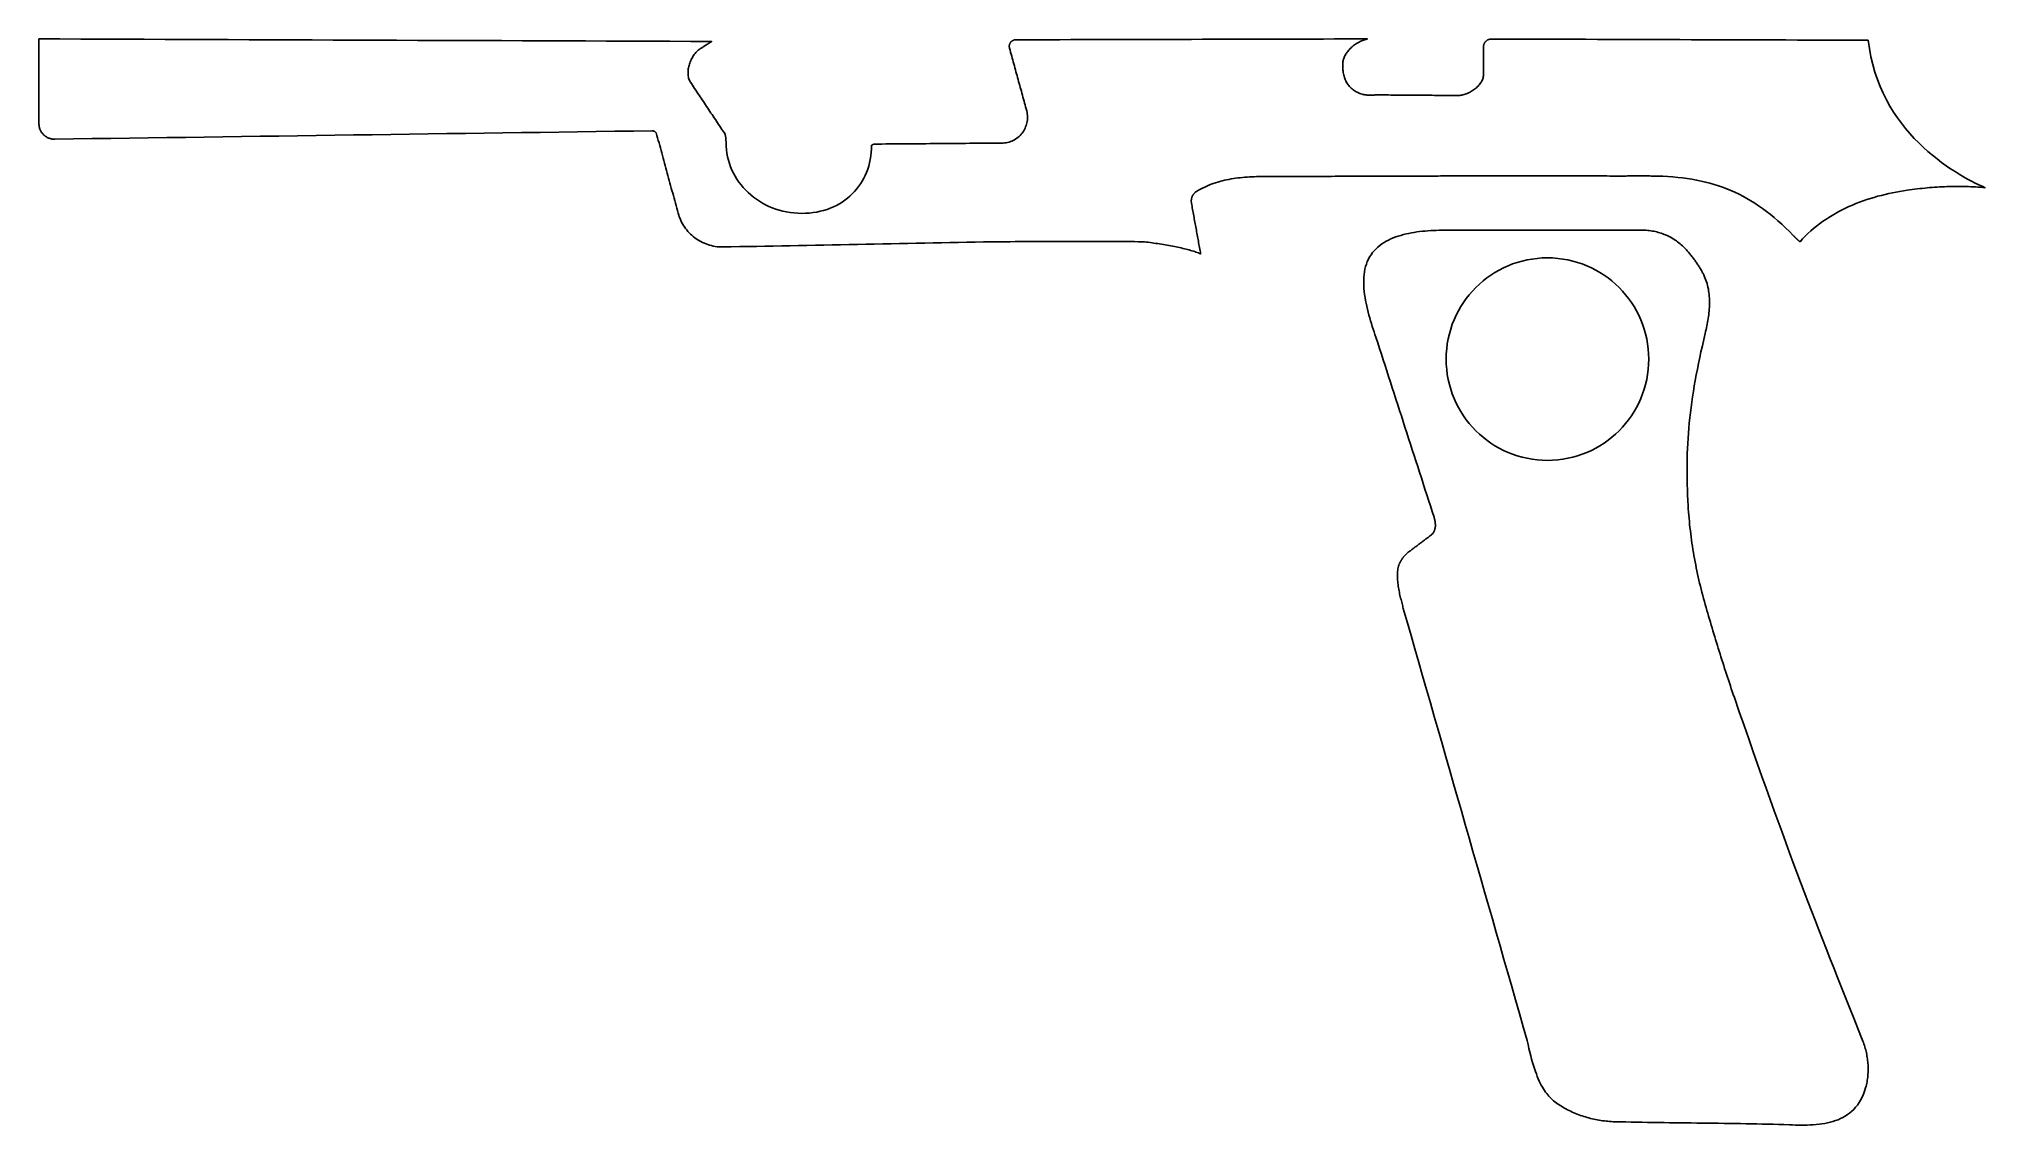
# Model space of a CAD drawing. Header units: metres. Extents: x 20 to 145, y -140 to -71.
import ezdxf

# ---------------------------------------------------------------- set-up
doc = ezdxf.new("R2010")
doc.units = ezdxf.units.M

msp = doc.modelspace()

# ---------------------------------------------------------------- linework, layer by layer
for points in [[(137.274808, -70.71233), (136.522714, -70.70979), (135.77062, -70.70725), (135.018526, -70.70471), (134.266432, -70.70217), (133.514338, -70.69963), (132.762244, -70.69709), (132.01015, -70.69455), (131.258056, -70.69201), (130.505962, -70.68947), (129.753868, -70.68693), (129.001774, -70.68439), (128.24968, -70.68185), (127.497586, -70.67931), (126.745492, -70.67677), (125.993398, -70.67423), (125.241304, -70.67169), (124.48921, -70.66915), (123.737116, -70.66661), (122.985022, -70.66407), (122.232928, -70.66153), (121.480834, -70.65899), (120.72874, -70.65645), (119.976646, -70.65391), (119.224552, -70.65137), (118.472458, -70.64883), (117.720364, -70.64629), (116.96827, -70.64375), (116.216176, -70.64121), (115.464082, -70.63867), (114.711988, -70.63613), (113.959894, -70.63359), (113.2078, -70.63105), (113.181384, -70.631558), (113.155222, -70.63359), (113.129568, -70.636892), (113.104168, -70.64121), (113.079276, -70.646798), (113.054892, -70.653656), (113.031016, -70.661784), (113.007648, -70.670928), (112.984788, -70.681088), (112.96269, -70.692264), (112.9411, -70.70471), (112.920272, -70.717918), (112.900206, -70.732142), (112.880648, -70.747382), (112.861852, -70.763384), (112.844072, -70.780402), (112.827054, -70.798182), (112.810798, -70.816724), (112.795558, -70.836028), (112.78108, -70.856094), (112.767618, -70.876922), (112.755172, -70.898512), (112.743742, -70.92061), (112.733328, -70.94347), (112.724184, -70.966838), (112.716056, -70.990714), (112.709198, -71.015098), (112.703356, -71.03999), (112.698784, -71.06539), (112.695482, -71.091044), (112.69345, -71.117206), (112.692688, -71.143622), (112.692688, -71.199502), (112.692688, -71.255382), (112.692688, -71.311262), (112.692688, -71.367142), (112.692688, -71.423022), (112.692688, -71.478902), (112.692688, -71.534782), (112.692688, -71.590662), (112.692688, -71.646542), (112.692688, -71.702422), (112.692688, -71.758302), (112.692688, -71.814182), (112.692688, -71.870062), (112.692688, -71.925942), (112.692688, -71.981822), (112.692688, -72.037702), (112.692688, -72.093582), (112.692688, -72.149462), (112.692688, -72.205342), (112.692688, -72.261222), (112.692688, -72.317102), (112.692688, -72.372982), (112.692688, -72.428862), (112.692688, -72.484742), (112.692688, -72.540622), (112.692688, -72.596502), (112.692688, -72.652382), (112.692688, -72.708262), (112.692688, -72.764142), (112.692688, -72.820022), (112.692688, -72.875902), (112.692688, -72.931782), (112.689894, -72.99452), (112.681766, -73.05675), (112.668304, -73.118726), (112.649762, -73.180194), (112.626648, -73.241154), (112.598962, -73.301352), (112.566958, -73.360788), (112.53089, -73.419208), (112.491012, -73.476612), (112.447578, -73.532746), (112.400842, -73.58761), (112.350804, -73.641204), (112.297972, -73.693274), (112.2426, -73.743566), (112.184688, -73.79208), (112.12449, -73.838816), (112.062514, -73.88352), (111.99876, -73.926192), (111.933482, -73.966832), (111.866934, -74.005186), (111.79937, -74.041), (111.731044, -74.074274), (111.66221, -74.105008), (111.592868, -74.132948), (111.523526, -74.158094), (111.454438, -74.180192), (111.385604, -74.199242), (111.317278, -74.21499), (111.249968, -74.227436), (111.183674, -74.23658), (111.11865, -74.242168), (111.05515, -74.243946), (110.890812, -74.242676), (110.726474, -74.241406), (110.562136, -74.240136), (110.397798, -74.238866), (110.23346, -74.237596), (110.069122, -74.236326), (109.904784, -74.235056), (109.740446, -74.233786), (109.576108, -74.232516), (109.41177, -74.231246), (109.247432, -74.229976), (109.083094, -74.228706), (108.918756, -74.227436), (108.754418, -74.226166), (108.59008, -74.224896), (108.425742, -74.223626), (108.261404, -74.222356), (108.097066, -74.221086), (107.932728, -74.219816), (107.76839, -74.218546), (107.604052, -74.217276), (107.439714, -74.216006), (107.275376, -74.214736), (107.111038, -74.213466), (106.9467, -74.212196), (106.782362, -74.210926), (106.618024, -74.209656), (106.453686, -74.208386), (106.289348, -74.207116), (106.12501, -74.205846), (105.960672, -74.204576), (105.796334, -74.203306), (105.773474, -74.206354), (105.749852, -74.209148), (105.725468, -74.211688), (105.700322, -74.213974), (105.674668, -74.216006), (105.648252, -74.217784), (105.621328, -74.219308), (105.593896, -74.220578), (105.56621, -74.221594), (105.53827, -74.222102), (105.509822, -74.222356), (105.48112, -74.222356), (105.452418, -74.222102), (105.423462, -74.221594), (105.394506, -74.220832), (105.36555, -74.219816), (105.336594, -74.218546), (105.307892, -74.217022), (105.27919, -74.21499), (105.250742, -74.212704), (105.222802, -74.210164), (105.195116, -74.20737), (105.167938, -74.204322), (105.141268, -74.20102), (105.115106, -74.19721), (105.089452, -74.193146), (105.064306, -74.188828), (105.039922, -74.184256), (105.0163, -74.179176), (104.993694, -74.173842), (104.97185, -74.168254), (104.951022, -74.162412), (104.866694, -74.135488), (104.785414, -74.10577), (104.707436, -74.073258), (104.632506, -74.038206), (104.560624, -74.00036), (104.49179, -73.959974), (104.426004, -73.917302), (104.363266, -73.87209), (104.303576, -73.824338), (104.246934, -73.7743), (104.193086, -73.721976), (104.142286, -73.667366), (104.09428, -73.610724), (104.049322, -73.551796), (104.007158, -73.490836), (103.967788, -73.427844), (103.931212, -73.36282), (103.89743, -73.295764), (103.866442, -73.22693), (103.838248, -73.156318), (103.812848, -73.083928), (103.790242, -73.00976), (103.770176, -72.933814), (103.752904, -72.856344), (103.738172, -72.77735), (103.726234, -72.696832), (103.716836, -72.61479), (103.709978, -72.531224), (103.70566, -72.446388), (103.703882, -72.360282), (103.704644, -72.272906), (103.707946, -72.18426), (103.711756, -72.13346), (103.71836, -72.081644), (103.727758, -72.029066), (103.73995, -71.975726), (103.754936, -71.921624), (103.772716, -71.867014), (103.79329, -71.811896), (103.816658, -71.756524), (103.843074, -71.700898), (103.872284, -71.645018), (103.904288, -71.589138), (103.93934, -71.533512), (103.977186, -71.47814), (104.01808, -71.423022), (104.062022, -71.368412), (104.108758, -71.31431), (104.158542, -71.26097), (104.211374, -71.208392), (104.267254, -71.15683), (104.326182, -71.106284), (104.388158, -71.057008), (104.453182, -71.009002), (104.521254, -70.96252), (104.592374, -70.917562), (104.666796, -70.874128), (104.744266, -70.832472), (104.825038, -70.792594), (104.908858, -70.754748), (104.99598, -70.718934), (105.08615, -70.685406), (105.179622, -70.654164), (105.276396, -70.625462), (104.57434, -70.62724), (103.872284, -70.629018), (103.170228, -70.630796), (102.468172, -70.632574), (101.766116, -70.634352), (101.06406, -70.63613), (100.362004, -70.637908), (99.659948, -70.639686), (98.957892, -70.641464), (98.255836, -70.643242), (97.55378, -70.64502), (96.851724, -70.646798), (96.149668, -70.648576), (95.447612, -70.650354), (94.745556, -70.652132), (94.0435, -70.65391), (93.341444, -70.655688), (92.639388, -70.657466), (91.937332, -70.659244), (91.235276, -70.661022), (90.53322, -70.6628), (89.831164, -70.664578), (89.129108, -70.666356), (88.427052, -70.668134), (87.724996, -70.669912), (87.02294, -70.67169), (86.320884, -70.673468), (85.618828, -70.675246), (84.916772, -70.677024), (84.214716, -70.678802), (83.51266, -70.68058), (82.810604, -70.682358), (82.784442, -70.68312), (82.758788, -70.685406), (82.733642, -70.689216), (82.709258, -70.69455), (82.685382, -70.701154), (82.662268, -70.709282), (82.639916, -70.71868), (82.618072, -70.729348), (82.59699, -70.741032), (82.576924, -70.753986), (82.55762, -70.767956), (82.539078, -70.782942), (82.521552, -70.798944), (82.505042, -70.815962), (82.489548, -70.833742), (82.47507, -70.852284), (82.461608, -70.871842), (82.449162, -70.891908), (82.437986, -70.912736), (82.427826, -70.934326), (82.418936, -70.956424), (82.411316, -70.97903), (82.404966, -71.002144), (82.399886, -71.025766), (82.39633, -71.049642), (82.394044, -71.073772), (82.393282, -71.098156), (82.394044, -71.122794), (82.39633, -71.147686), (82.40014, -71.172832), (82.405474, -71.197978), (82.412332, -71.223124), (82.446622, -71.348092), (82.480912, -71.47306), (82.515202, -71.598028), (82.549492, -71.722996), (82.583782, -71.847964), (82.618072, -71.972932), (82.652362, -72.0979), (82.686652, -72.222868), (82.720942, -72.347836), (82.755232, -72.472804), (82.789522, -72.597772), (82.823812, -72.72274), (82.858102, -72.847708), (82.892392, -72.972676), (82.926682, -73.097644), (82.960972, -73.222612), (82.995262, -73.34758), (83.029552, -73.472548), (83.063842, -73.597516), (83.098132, -73.722484), (83.132422, -73.847452), (83.166712, -73.97242), (83.201002, -74.097388), (83.235292, -74.222356), (83.269582, -74.347324), (83.303872, -74.472292), (83.338162, -74.59726), (83.372452, -74.722228), (83.406742, -74.847196), (83.441032, -74.972164), (83.475322, -75.097132), (83.509612, -75.2221), (83.532218, -75.320398), (83.548728, -75.418442), (83.559142, -75.515978), (83.563714, -75.612752), (83.562444, -75.708764), (83.555586, -75.803506), (83.543394, -75.896978), (83.525868, -75.98918), (83.503262, -76.079604), (83.475576, -76.16825), (83.443064, -76.254864), (83.40598, -76.339192), (83.364324, -76.421234), (83.318096, -76.500736), (83.267804, -76.577444), (83.213194, -76.651358), (83.154774, -76.72197), (83.09229, -76.78928), (83.02625, -76.853288), (82.956654, -76.913486), (82.883756, -76.969874), (82.807556, -77.022198), (82.728054, -77.070204), (82.645758, -77.113892), (82.560668, -77.153008), (82.472784, -77.187298), (82.38236, -77.216762), (82.28965, -77.240892), (82.194654, -77.259688), (82.097626, -77.27315), (81.998566, -77.28077), (81.897728, -77.282548), (81.642966, -77.28458), (81.388204, -77.286612), (81.133442, -77.288644), (80.87868, -77.290676), (80.623918, -77.292708), (80.369156, -77.29474), (80.114394, -77.296772), (79.859632, -77.298804), (79.60487, -77.300836), (79.350108, -77.302868), (79.095346, -77.3049), (78.840584, -77.306932), (78.585822, -77.308964), (78.33106, -77.310996), (78.076298, -77.313028), (77.821536, -77.31506), (77.566774, -77.317092), (77.312012, -77.319124), (77.05725, -77.321156), (76.802488, -77.323188), (76.547726, -77.32522), (76.292964, -77.327252), (76.038202, -77.329284), (75.78344, -77.331316), (75.528678, -77.333348), (75.273916, -77.33538), (75.019154, -77.337412), (74.764392, -77.339444), (74.50963, -77.341476), (74.254868, -77.343508), (74.000106, -77.34554), (73.745344, -77.347572), (73.740772, -77.349858), (73.7362, -77.352144), (73.731628, -77.35443), (73.727056, -77.356716), (73.722484, -77.359002), (73.717912, -77.361288), (73.71334, -77.363574), (73.708768, -77.36586), (73.704196, -77.368146), (73.699624, -77.370432), (73.695052, -77.372718), (73.69048, -77.375004), (73.685908, -77.37729), (73.681336, -77.379576), (73.676764, -77.381862), (73.672192, -77.384148), (73.66762, -77.386434), (73.663048, -77.38872), (73.658476, -77.391006), (73.653904, -77.393292), (73.649332, -77.395578), (73.64476, -77.397864), (73.640188, -77.40015), (73.635616, -77.402436), (73.631044, -77.404722), (73.626472, -77.407008), (73.6219, -77.409294), (73.617328, -77.41158), (73.612756, -77.413866), (73.608184, -77.416152), (73.603612, -77.418438), (73.59904, -77.420724), (73.593452, -77.65288), (73.57745, -77.880972), (73.551288, -78.105), (73.51522, -78.324456), (73.4695, -78.53934), (73.414128, -78.749398), (73.349104, -78.954376), (73.274936, -79.15402), (73.191624, -79.348076), (73.099168, -79.536544), (72.998076, -79.718916), (72.888348, -79.895192), (72.769984, -80.064864), (72.643238, -80.227932), (72.508364, -80.384142), (72.365616, -80.53324), (72.214994, -80.675226), (72.056752, -80.809592), (71.891144, -80.936084), (71.71817, -81.054702), (71.538084, -81.165192), (71.350886, -81.2673), (71.157084, -81.360518), (70.956678, -81.444846), (70.749668, -81.520284), (70.536308, -81.586324), (70.316852, -81.642712), (70.091554, -81.689448), (69.860414, -81.726278), (69.623686, -81.752694), (69.38137, -81.768696), (69.13372, -81.77403), (68.8848, -81.768188), (68.639182, -81.750662), (68.39712, -81.72196), (68.158868, -81.682082), (67.924934, -81.631536), (67.695318, -81.570576), (67.470528, -81.499456), (67.250818, -81.41843), (67.036696, -81.327752), (66.828162, -81.22793), (66.625724, -81.118964), (66.429382, -81.001362), (66.239644, -80.875124), (66.057018, -80.740758), (65.881504, -80.598518), (65.71361, -80.448658), (65.55359, -80.291432), (65.401444, -80.127348), (65.257934, -79.956406), (65.12306, -79.779114), (64.99733, -79.595472), (64.880744, -79.405988), (64.77381, -79.210916), (64.677036, -79.01051), (64.590422, -78.805024), (64.514476, -78.594712), (64.449198, -78.380082), (64.395096, -78.161134), (64.352678, -77.938376), (64.321944, -77.711808), (64.303148, -77.481938), (64.296798, -77.24902), (64.296798, -77.218032), (64.296544, -77.18933), (64.29629, -77.16266), (64.296036, -77.138022), (64.295528, -77.115162), (64.29502, -77.09408), (64.294512, -77.074522), (64.29375, -77.056234), (64.292988, -77.03947), (64.291972, -77.023722), (64.290956, -77.00899), (64.28994, -76.995274), (64.28867, -76.98232), (64.2874, -76.970128), (64.285876, -76.958444), (64.284352, -76.947268), (64.282574, -76.936346), (64.280796, -76.925424), (64.278764, -76.914756), (64.276732, -76.903834), (64.274446, -76.892658), (64.27216, -76.881228), (64.26962, -76.86929), (64.26708, -76.856844), (64.264286, -76.843636), (64.261492, -76.829412), (64.258444, -76.814172), (64.255396, -76.797916), (64.252094, -76.78039), (64.248792, -76.761594), (64.245236, -76.741274), (64.241426, -76.719176), (64.17183, -76.614782), (64.102234, -76.510388), (64.032638, -76.405994), (63.963042, -76.3016), (63.893446, -76.197206), (63.82385, -76.092812), (63.754254, -75.988418), (63.684658, -75.884024), (63.615062, -75.77963), (63.545466, -75.675236), (63.47587, -75.570842), (63.406274, -75.466448), (63.336678, -75.362054), (63.267082, -75.25766), (63.197486, -75.153266), (63.12789, -75.048872), (63.058294, -74.944478), (62.988698, -74.840084), (62.919102, -74.73569), (62.849506, -74.631296), (62.77991, -74.526902), (62.710314, -74.422508), (62.640718, -74.318114), (62.571122, -74.21372), (62.501526, -74.109326), (62.43193, -74.004932), (62.362334, -73.900538), (62.292738, -73.796144), (62.223142, -73.69175), (62.153546, -73.587356), (62.08395, -73.482962), (62.014354, -73.378568), (61.981842, -73.320148), (61.953648, -73.258934), (61.929772, -73.19518), (61.90996, -73.12914), (61.894212, -73.061068), (61.882274, -72.991218), (61.8744, -72.919844), (61.870082, -72.846946), (61.869574, -72.773032), (61.872368, -72.698102), (61.878718, -72.62241), (61.88837, -72.54621), (61.901324, -72.469756), (61.917326, -72.393302), (61.936376, -72.317102), (61.958474, -72.24141), (61.983366, -72.166226), (62.011052, -72.092058), (62.041278, -72.018906), (62.074044, -71.947024), (62.10935, -71.876666), (62.146942, -71.808086), (62.186566, -71.741538), (62.228476, -71.677276), (62.272418, -71.6153), (62.318138, -71.556118), (62.36589, -71.49973), (62.41542, -71.44639), (62.466474, -71.396606), (62.519052, -71.350378), (62.573154, -71.307706), (62.628526, -71.269098), (62.65164, -71.254112), (62.676278, -71.23811), (62.702186, -71.221346), (62.729364, -71.20382), (62.757558, -71.185786), (62.786768, -71.167244), (62.81674, -71.148194), (62.84722, -71.128636), (62.878208, -71.108824), (62.90945, -71.088758), (62.940946, -71.068692), (62.972442, -71.048626), (63.003938, -71.02856), (63.034926, -71.008748), (63.06566, -70.98919), (63.095886, -70.97014), (63.12535, -70.951344), (63.154052, -70.93331), (63.181738, -70.915784), (63.208154, -70.89902), (63.2333, -70.883018), (63.257176, -70.868032), (63.279274, -70.854062), (63.299848, -70.841108), (63.31839, -70.829424), (63.3349, -70.81901), (63.349378, -70.809866), (63.36157, -70.802246), (63.371222, -70.79615), (63.378334, -70.791578), (63.382652, -70.788784), (63.384176, -70.787768), (62.04077, -70.782688), (60.697364, -70.777608), (59.353958, -70.772528), (58.010552, -70.767448), (56.667146, -70.762368), (55.32374, -70.757288), (53.980334, -70.752208), (52.636928, -70.747128), (51.293522, -70.742048), (49.950116, -70.736968), (48.60671, -70.731888), (47.263304, -70.726808), (45.919898, -70.721728), (44.576492, -70.716648), (43.233086, -70.711568), (41.88968, -70.706488), (40.546274, -70.701408), (39.202868, -70.696328), (37.859462, -70.691248), (36.516056, -70.686168), (35.17265, -70.681088), (33.829244, -70.676008), (32.485838, -70.670928), (31.142432, -70.665848), (29.799026, -70.660768), (28.45562, -70.655688), (27.112214, -70.650608), (25.768808, -70.645528), (24.425402, -70.640448), (23.081996, -70.635368), (21.73859, -70.630288), (20.395184, -70.625208), (20.395184, -70.794372), (20.395184, -70.963536), (20.395184, -71.1327), (20.395184, -71.301864), (20.395184, -71.471028), (20.395184, -71.640192), (20.395184, -71.809356), (20.395184, -71.97852), (20.395184, -72.147684), (20.395184, -72.316848), (20.395184, -72.486012), (20.395184, -72.655176), (20.395184, -72.82434), (20.395184, -72.993504), (20.395184, -73.162668), (20.395184, -73.331832), (20.395184, -73.500996), (20.395184, -73.67016), (20.395184, -73.839324), (20.395184, -74.008488), (20.395184, -74.177652), (20.395184, -74.346816), (20.395184, -74.51598), (20.395184, -74.685144), (20.395184, -74.854308), (20.395184, -75.023472), (20.395184, -75.192636), (20.395184, -75.3618), (20.395184, -75.530964), (20.395184, -75.700128), (20.395184, -75.869292), (20.395184, -76.038456), (20.396454, -76.090272), (20.400264, -76.141326), (20.406614, -76.191618), (20.415504, -76.241148), (20.426934, -76.289662), (20.44065, -76.33716), (20.456652, -76.383642), (20.474686, -76.429108), (20.495006, -76.473558), (20.517358, -76.516738), (20.541742, -76.558648), (20.568158, -76.599288), (20.596352, -76.638404), (20.626324, -76.67625), (20.658074, -76.712572), (20.691602, -76.747116), (20.726654, -76.780136), (20.76323, -76.811378), (20.80133, -76.840842), (20.840954, -76.868528), (20.881848, -76.894182), (20.924012, -76.918058), (20.967446, -76.939902), (21.01215, -76.95946), (21.05787, -76.976986), (21.104606, -76.992226), (21.152358, -77.00518), (21.201126, -77.015848), (21.250656, -77.023976), (21.300948, -77.029818), (21.352002, -77.03312), (21.403818, -77.033628), (22.596602, -77.016864), (23.789386, -77.0001), (24.98217, -76.983336), (26.174954, -76.966572), (27.367738, -76.949808), (28.560522, -76.933044), (29.753306, -76.91628), (30.94609, -76.899516), (32.138874, -76.882752), (33.331658, -76.865988), (34.524442, -76.849224), (35.717226, -76.83246), (36.91001, -76.815696), (38.102794, -76.798932), (39.295578, -76.782168), (40.488362, -76.765404), (41.681146, -76.74864), (42.87393, -76.731876), (44.066714, -76.715112), (45.259498, -76.698348), (46.452282, -76.681584), (47.645066, -76.66482), (48.83785, -76.648056), (50.030634, -76.631292), (51.223418, -76.614528), (52.416202, -76.597764), (53.608986, -76.581), (54.80177, -76.564236), (55.994554, -76.547472), (57.187338, -76.530708), (58.380122, -76.513944), (59.572906, -76.49718), (59.582812, -76.497434), (59.592718, -76.497942), (59.602624, -76.498704), (59.612276, -76.49972), (59.621928, -76.50099), (59.63158, -76.502514), (59.641232, -76.504292), (59.65063, -76.506324), (59.660028, -76.508864), (59.669426, -76.511658), (59.67857, -76.514706), (59.687714, -76.518008), (59.696858, -76.521564), (59.705748, -76.525374), (59.714638, -76.529438), (59.723274, -76.533756), (59.73191, -76.538328), (59.740292, -76.543154), (59.748674, -76.548234), (59.756802, -76.553568), (59.764676, -76.559156), (59.77255, -76.564998), (59.78017, -76.571094), (59.787536, -76.57719), (59.794902, -76.58354), (59.802014, -76.590144), (59.808872, -76.597002), (59.81573, -76.604114), (59.822334, -76.61148), (59.828684, -76.6191), (59.83478, -76.626974), (59.840622, -76.634848), (59.88431, -76.795122), (59.927998, -76.955396), (59.971686, -77.11567), (60.015374, -77.275944), (60.059062, -77.436218), (60.10275, -77.596492), (60.146438, -77.756766), (60.190126, -77.91704), (60.233814, -78.077314), (60.277502, -78.237588), (60.32119, -78.397862), (60.364878, -78.558136), (60.408566, -78.71841), (60.452254, -78.878684), (60.495942, -79.038958), (60.53963, -79.199232), (60.583318, -79.359506), (60.627006, -79.51978), (60.670694, -79.680054), (60.714382, -79.840328), (60.75807, -80.000602), (60.801758, -80.160876), (60.845446, -80.32115), (60.889134, -80.481424), (60.932822, -80.641698), (60.97651, -80.801972), (61.020198, -80.962246), (61.063886, -81.12252), (61.107574, -81.282794), (61.151262, -81.443068), (61.19495, -81.603342), (61.238638, -81.763616), (61.274198, -81.882742), (61.31433, -81.999582), (61.359034, -82.113882), (61.408056, -82.225642), (61.461396, -82.334608), (61.519054, -82.44078), (61.580776, -82.544158), (61.646562, -82.644488), (61.716158, -82.74177), (61.78931, -82.836004), (61.866018, -82.926936), (61.946282, -83.014566), (62.029848, -83.09864), (62.116716, -83.179158), (62.206632, -83.25612), (62.299596, -83.329526), (62.395354, -83.399122), (62.493906, -83.464654), (62.594998, -83.526376), (62.69863, -83.584034), (62.804802, -83.637374), (62.91326, -83.68665), (63.02375, -83.731608), (63.136272, -83.771994), (63.250826, -83.807808), (63.367158, -83.83905), (63.485014, -83.86572), (63.604394, -83.887564), (63.725298, -83.904582), (63.847472, -83.91652), (63.970662, -83.923378), (64.095122, -83.925156), (64.632586, -83.914742), (65.17005, -83.904328), (65.707514, -83.893914), (66.244978, -83.8835), (66.782442, -83.873086), (67.319906, -83.862672), (67.85737, -83.852258), (68.394834, -83.841844), (68.932298, -83.83143), (69.469762, -83.821016), (70.007226, -83.810602), (70.54469, -83.800188), (71.082154, -83.789774), (71.619618, -83.77936), (72.157082, -83.768946), (72.694546, -83.758532), (73.23201, -83.748118), (73.769474, -83.737704), (74.306938, -83.72729), (74.844402, -83.716876), (75.381866, -83.706462), (75.91933, -83.696048), (76.456794, -83.685634), (76.994258, -83.67522), (77.531722, -83.664806), (78.069186, -83.654392), (78.60665, -83.643978), (79.144114, -83.633564), (79.681578, -83.62315), (80.219042, -83.612736), (80.756506, -83.602322), (81.29397, -83.591908), (81.396078, -83.591908), (81.538826, -83.5914), (81.719674, -83.590638), (81.935574, -83.589368), (82.183986, -83.587844), (82.46237, -83.586066), (82.767678, -83.584034), (83.09737, -83.582002), (83.448652, -83.579716), (83.818984, -83.57743), (84.205572, -83.575144), (84.605622, -83.572858), (85.016594, -83.570826), (85.435694, -83.569048), (85.860128, -83.56727), (86.287102, -83.566), (86.714076, -83.564984), (87.13851, -83.564222), (87.557356, -83.563968), (87.968074, -83.564222), (88.36787, -83.564984), (88.754204, -83.566254), (89.124282, -83.568286), (89.47531, -83.57108), (89.804748, -83.574382), (90.109548, -83.5787), (90.387424, -83.58378), (90.635328, -83.589622), (90.85072, -83.59648), (91.030806, -83.604354), (91.173046, -83.613244), (91.274646, -83.623404), (91.396312, -83.63966), (91.517978, -83.656424), (91.639644, -83.673696), (91.76131, -83.691476), (91.882722, -83.709764), (92.003626, -83.72856), (92.124022, -83.747864), (92.24391, -83.767422), (92.363036, -83.787488), (92.4814, -83.808062), (92.598748, -83.829144), (92.714826, -83.85048), (92.829888, -83.872324), (92.943426, -83.894676), (93.055694, -83.917282), (93.166184, -83.940396), (93.27515, -83.964018), (93.382338, -83.987894), (93.487494, -84.012278), (93.590618, -84.03717), (93.691456, -84.062316), (93.790008, -84.08797), (93.886274, -84.113878), (93.98, -84.140294), (94.070932, -84.166964), (94.15907, -84.194142), (94.244414, -84.221574), (94.32671, -84.249514), (94.405704, -84.277708), (94.481396, -84.30641), (94.553786, -84.335366), (94.62262, -84.36483), (94.604332, -84.263484), (94.586044, -84.162138), (94.567756, -84.060792), (94.549468, -83.959446), (94.53118, -83.8581), (94.512892, -83.756754), (94.494604, -83.655408), (94.476316, -83.554062), (94.458028, -83.452716), (94.43974, -83.35137), (94.421452, -83.250024), (94.403164, -83.148678), (94.384876, -83.047332), (94.366588, -82.945986), (94.3483, -82.84464), (94.330012, -82.743294), (94.311724, -82.641948), (94.293436, -82.540602), (94.275148, -82.439256), (94.25686, -82.33791), (94.238572, -82.236564), (94.220284, -82.135218), (94.201996, -82.033872), (94.183708, -81.932526), (94.16542, -81.83118), (94.147132, -81.729834), (94.128844, -81.628488), (94.110556, -81.527142), (94.092268, -81.425796), (94.07398, -81.32445), (94.055692, -81.223104), (94.037404, -81.121758), (94.033086, -81.094834), (94.029784, -81.067656), (94.027244, -81.040478), (94.02572, -81.0133), (94.025212, -80.986376), (94.02572, -80.959452), (94.027244, -80.932528), (94.02953, -80.905858), (94.032832, -80.879188), (94.03715, -80.852772), (94.04223, -80.82661), (94.048326, -80.800702), (94.055184, -80.775048), (94.063058, -80.749648), (94.071694, -80.724502), (94.081346, -80.699864), (94.09176, -80.67548), (94.10319, -80.651604), (94.115382, -80.628236), (94.12859, -80.605376), (94.14256, -80.583024), (94.157292, -80.56118), (94.17304, -80.539844), (94.18955, -80.519016), (94.206822, -80.49895), (94.224856, -80.479392), (94.243652, -80.460596), (94.263464, -80.442562), (94.284038, -80.42529), (94.305374, -80.40878), (94.327472, -80.393032), (94.350332, -80.378046), (94.350586, -80.378046), (94.35084, -80.378046), (94.351094, -80.378046), (94.351348, -80.378046), (94.351602, -80.378046), (94.351856, -80.378046), (94.35211, -80.378046), (94.352364, -80.378046), (94.352618, -80.378046), (94.352872, -80.378046), (94.353126, -80.378046), (94.35338, -80.378046), (94.353634, -80.378046), (94.353888, -80.378046), (94.354142, -80.378046), (94.354396, -80.378046), (94.35465, -80.378046), (94.354904, -80.378046), (94.355158, -80.378046), (94.355412, -80.378046), (94.355666, -80.378046), (94.35592, -80.378046), (94.356174, -80.378046), (94.356428, -80.378046), (94.356682, -80.378046), (94.356936, -80.378046), (94.35719, -80.378046), (94.357444, -80.378046), (94.357698, -80.378046), (94.357952, -80.378046), (94.358206, -80.378046), (94.35846, -80.378046), (94.488254, -80.299814), (94.619572, -80.2259), (94.75216, -80.156304), (94.886018, -80.090772), (95.021146, -80.02905), (95.15729, -79.971138), (95.29445, -79.917036), (95.432626, -79.86649), (95.571818, -79.819246), (95.712026, -79.775558), (95.852996, -79.734918), (95.994982, -79.697326), (96.13773, -79.662782), (96.280986, -79.631032), (96.425004, -79.602076), (96.56953, -79.575914), (96.714564, -79.552038), (96.860106, -79.530702), (97.006156, -79.511652), (97.152714, -79.494634), (97.299526, -79.479648), (97.446592, -79.46644), (97.593912, -79.45501), (97.741232, -79.445358), (97.888806, -79.43723), (98.03638, -79.430626), (98.183954, -79.425292), (98.331528, -79.420974), (98.478848, -79.417926), (98.626168, -79.41564), (98.773234, -79.414116), (98.920046, -79.413354), (99.00666, -79.4131), (99.093782, -79.412846), (99.181412, -79.412592), (99.26955, -79.412592), (99.358196, -79.412592), (99.44735, -79.412592), (99.537012, -79.412592), (99.626928, -79.412592), (99.717098, -79.412592), (99.807522, -79.412592), (99.8982, -79.412592), (99.989132, -79.412592), (100.080318, -79.412592), (100.171504, -79.412846), (100.262944, -79.4131), (100.354384, -79.413354), (100.445824, -79.413608), (100.537264, -79.413862), (100.62845, -79.414116), (100.719636, -79.414116), (100.810568, -79.414116), (100.901246, -79.414116), (100.99167, -79.414116), (101.08184, -79.414116), (101.171756, -79.414116), (101.261418, -79.414116), (101.350572, -79.414116), (101.439218, -79.414116), (101.527356, -79.414116), (101.614986, -79.413862), (101.702108, -79.413608), (101.788722, -79.413354), (102.028498, -79.412592), (102.268274, -79.41183), (102.50805, -79.411068), (102.747826, -79.410306), (102.987602, -79.409544), (103.227378, -79.408782), (103.467154, -79.40802), (103.70693, -79.407258), (103.946706, -79.406496), (104.186482, -79.405734), (104.426258, -79.404972), (104.666034, -79.40421), (104.90581, -79.403448), (105.145586, -79.402686), (105.385362, -79.401924), (105.625138, -79.401162), (105.864914, -79.4004), (106.10469, -79.399638), (106.344466, -79.398876), (106.584242, -79.398114), (106.824018, -79.397352), (107.063794, -79.39659), (107.30357, -79.395828), (107.543346, -79.395066), (107.783122, -79.394304), (108.022898, -79.393542), (108.262674, -79.39278), (108.50245, -79.392018), (108.742226, -79.391256), (108.982002, -79.390494), (109.221778, -79.389732), (109.461554, -79.38897), (109.627162, -79.388462), (109.79277, -79.387954), (109.958378, -79.387446), (110.123986, -79.386938), (110.289594, -79.38643), (110.455202, -79.385922), (110.62081, -79.385414), (110.786418, -79.384906), (110.952026, -79.384398), (111.117634, -79.38389), (111.283242, -79.383382), (111.44885, -79.382874), (111.614458, -79.382366), (111.780066, -79.381858), (111.945674, -79.38135), (112.111282, -79.380842), (112.27689, -79.380334), (112.442498, -79.379826), (112.608106, -79.379318), (112.773714, -79.37881), (112.939322, -79.378302), (113.10493, -79.377794), (113.270538, -79.377286), (113.436146, -79.376778), (113.601754, -79.37627), (113.767362, -79.375762), (113.93297, -79.375254), (114.098578, -79.374746), (114.264186, -79.374238), (114.429794, -79.37373), (114.595402, -79.373222), (114.76101, -79.372714), (114.767868, -79.372714), (114.774726, -79.372714), (114.781584, -79.372714), (114.788442, -79.372714), (114.7953, -79.372714), (114.802158, -79.372714), (114.809016, -79.372714), (114.815874, -79.372714), (114.822732, -79.372714), (114.82959, -79.372714), (114.836448, -79.372714), (114.843306, -79.372714), (114.850164, -79.372714), (114.857022, -79.372714), (114.86388, -79.372714), (114.870738, -79.372714), (114.877596, -79.372714), (114.884454, -79.372714), (114.891312, -79.372714), (114.89817, -79.372714), (114.905028, -79.372714), (114.911886, -79.372714), (114.918744, -79.372714), (114.925602, -79.372714), (114.93246, -79.372714), (114.939318, -79.372714), (114.946176, -79.372714), (114.953034, -79.372714), (114.959892, -79.372714), (114.96675, -79.372714), (114.973608, -79.372714), (114.980466, -79.372714), (115.173252, -79.373222), (115.366038, -79.37373), (115.558824, -79.374238), (115.75161, -79.374746), (115.944396, -79.375254), (116.137182, -79.375762), (116.329968, -79.37627), (116.522754, -79.376778), (116.71554, -79.377286), (116.908326, -79.377794), (117.101112, -79.378302), (117.293898, -79.37881), (117.486684, -79.379318), (117.67947, -79.379826), (117.872256, -79.380334), (118.065042, -79.380842), (118.257828, -79.38135), (118.450614, -79.381858), (118.6434, -79.382366), (118.836186, -79.382874), (119.028972, -79.383382), (119.221758, -79.38389), (119.414544, -79.384398), (119.60733, -79.384906), (119.800116, -79.385414), (119.992902, -79.385922), (120.185688, -79.38643), (120.378474, -79.386938), (120.57126, -79.387446), (120.764046, -79.387954), (120.956832, -79.388462), (121.149618, -79.38897), (121.23293, -79.389224), (121.316242, -79.389224), (121.399554, -79.389224), (121.482866, -79.38897), (121.566178, -79.388716), (121.64949, -79.388462), (121.732802, -79.388208), (121.816114, -79.3877), (121.899426, -79.387192), (121.982738, -79.386684), (122.06605, -79.386176), (122.149362, -79.385668), (122.232674, -79.38516), (122.315986, -79.384652), (122.399298, -79.384398), (122.48261, -79.384144), (122.565922, -79.38389), (122.649234, -79.383636), (122.732546, -79.383636), (122.815858, -79.383636), (122.89917, -79.38389), (122.982482, -79.384144), (123.065794, -79.384652), (123.14936, -79.38516), (123.232926, -79.385922), (123.316492, -79.386938), (123.400058, -79.387954), (123.483624, -79.389224), (123.56719, -79.390748), (123.650756, -79.392526), (123.734322, -79.394558), (123.817888, -79.396844), (124.149612, -79.408782), (124.474986, -79.426054), (124.794518, -79.448914), (125.108208, -79.477362), (125.41631, -79.511652), (125.719078, -79.551784), (126.016766, -79.598012), (126.309628, -79.650336), (126.597918, -79.709264), (126.881636, -79.774542), (127.16129, -79.846678), (127.437134, -79.925672), (127.709168, -80.011524), (127.977646, -80.104742), (128.243076, -80.205072), (128.505458, -80.313022), (128.765046, -80.428592), (129.022094, -80.552036), (129.276856, -80.683354), (129.529586, -80.8228), (129.780538, -80.970374), (130.029712, -81.12633), (130.277616, -81.290922), (130.52425, -81.46415), (130.770122, -81.646268), (131.015232, -81.83753), (131.260088, -82.037936), (131.50469, -82.24774), (131.749292, -82.466942), (131.994148, -82.695796), (132.239512, -82.934556), (132.485638, -83.183222), (132.498846, -83.196684), (132.512054, -83.210146), (132.525262, -83.223862), (132.53847, -83.237578), (132.551678, -83.251294), (132.564886, -83.26501), (132.578348, -83.278726), (132.59181, -83.292442), (132.605272, -83.306158), (132.618734, -83.319874), (132.632196, -83.333336), (132.645658, -83.346798), (132.659374, -83.36026), (132.67309, -83.373722), (132.686806, -83.38693), (132.700522, -83.400138), (132.714238, -83.413092), (132.727954, -83.426046), (132.74167, -83.438746), (132.75564, -83.451446), (132.76961, -83.463892), (132.78358, -83.476338), (132.79755, -83.48853), (132.81152, -83.500468), (132.82549, -83.512406), (132.83946, -83.52409), (132.85343, -83.53552), (132.867654, -83.546696), (132.881878, -83.557618), (132.896102, -83.568286), (132.910326, -83.5787), (132.92455, -83.58886), (133.08711, -83.408774), (133.255004, -83.234276), (133.427978, -83.065366), (133.605778, -82.902044), (133.788404, -82.744056), (133.975348, -82.591402), (134.16661, -82.443828), (134.361936, -82.301588), (134.561326, -82.164428), (134.764272, -82.032348), (134.970774, -81.905348), (135.180578, -81.783428), (135.39343, -81.666334), (135.60933, -81.554066), (135.82777, -81.446624), (136.04875, -81.344008), (136.272016, -81.245964), (136.497314, -81.152492), (136.724644, -81.063592), (136.953498, -80.979264), (137.183876, -80.899508), (137.415524, -80.82407), (137.648442, -80.75295), (137.882122, -80.686148), (138.116564, -80.62341), (138.351514, -80.56499), (138.586718, -80.510634), (138.821922, -80.460088), (139.057126, -80.413606), (139.291822, -80.370934), (139.52601, -80.332326), (139.75969, -80.297274), (139.921996, -80.274668), (140.083794, -80.253078), (140.245084, -80.232504), (140.405866, -80.212946), (140.566394, -80.194658), (140.726414, -80.177386), (140.885926, -80.16113), (141.04493, -80.14589), (141.203426, -80.13192), (141.361414, -80.118966), (141.519148, -80.107028), (141.676374, -80.09636), (141.833092, -80.086708), (141.989556, -80.078326), (142.145512, -80.07096), (142.301214, -80.064864), (142.456408, -80.060038), (142.611348, -80.056228), (142.76578, -80.053688), (142.919958, -80.052418), (143.073628, -80.052418), (143.227044, -80.053434), (143.380206, -80.05572), (143.533114, -80.059276), (143.685514, -80.064102), (143.83766, -80.070198), (143.989552, -80.077564), (144.14119, -80.0862), (144.292574, -80.096106), (144.443704, -80.107536), (144.59458, -80.120236), (144.745202, -80.134206), (144.54886, -80.04556), (144.337532, -79.945992), (144.112488, -79.835248), (143.874998, -79.713328), (143.626078, -79.579724), (143.367252, -79.434182), (143.09979, -79.276702), (142.824708, -79.106776), (142.54353, -78.924404), (142.257272, -78.729078), (141.967458, -78.520798), (141.675358, -78.299056), (141.381988, -78.063852), (141.088872, -77.814932), (140.797026, -77.552042), (140.507974, -77.274928), (140.222732, -76.983082), (139.942824, -76.676504), (139.669266, -76.35494), (139.403582, -76.01839), (139.146788, -75.666346), (138.900408, -75.298554), (138.665458, -74.91476), (138.443208, -74.514964), (138.235182, -74.098658), (138.042396, -73.665588), (137.866374, -73.215754), (137.708132, -72.748648), (137.56894, -72.26427), (137.450322, -71.762366), (137.353294, -71.242682), (137.279126, -70.70471)], [(105.82021, -89.690956), (105.763822, -89.523824), (105.706926, -89.35339), (105.649776, -89.179654), (105.59288, -89.003124), (105.536746, -88.824054), (105.481628, -88.642698), (105.428034, -88.45931), (105.376218, -88.274398), (105.326688, -88.087962), (105.279698, -87.90051), (105.235756, -87.71255), (105.195116, -87.524082), (105.158286, -87.335614), (105.125774, -87.1474), (105.097834, -86.959694), (105.074974, -86.77275), (105.057702, -86.587076), (105.046272, -86.402672), (105.040938, -86.220046), (105.042208, -86.039706), (105.05059, -85.861652), (105.066338, -85.686392), (105.08996, -85.51418), (105.121964, -85.34527), (105.162604, -85.179916), (105.212388, -85.018626), (105.27157, -84.8614), (105.340658, -84.708746), (105.419906, -84.561172), (105.509822, -84.418678), (105.61066, -84.281772), (105.722928, -84.150454), (105.835704, -84.035392), (105.954322, -83.927188), (106.078782, -83.825842), (106.20883, -83.730846), (106.343958, -83.6422), (106.484166, -83.55965), (106.628946, -83.482942), (106.778044, -83.412076), (106.931206, -83.346544), (107.087924, -83.286346), (107.248198, -83.230974), (107.41152, -83.180428), (107.577636, -83.134454), (107.746292, -83.092798), (107.917234, -83.05546), (108.089954, -83.021932), (108.264452, -82.992214), (108.44022, -82.966052), (108.617004, -82.942938), (108.79455, -82.922872), (108.97235, -82.905854), (109.150404, -82.891376), (109.328204, -82.879438), (109.50575, -82.869532), (109.682534, -82.861658), (109.858048, -82.855562), (110.032292, -82.85099), (110.205012, -82.847688), (110.3757, -82.845656), (110.544102, -82.844386), (110.709964, -82.843878), (110.873032, -82.843878), (111.245396, -82.843878), (111.61776, -82.843878), (111.990124, -82.843878), (112.362488, -82.843878), (112.734852, -82.843878), (113.107216, -82.843878), (113.47958, -82.843878), (113.851944, -82.843878), (114.224308, -82.843878), (114.596672, -82.843878), (114.969036, -82.843878), (115.3414, -82.843878), (115.713764, -82.843878), (116.086128, -82.843878), (116.458492, -82.843878), (116.830856, -82.843878), (117.20322, -82.843878), (117.575584, -82.843878), (117.947948, -82.843878), (118.320312, -82.843878), (118.692676, -82.843878), (119.06504, -82.843878), (119.437404, -82.843878), (119.809768, -82.843878), (120.182132, -82.843878), (120.554496, -82.843878), (120.92686, -82.843878), (121.299224, -82.843878), (121.671588, -82.843878), (122.043952, -82.843878), (122.416316, -82.843878), (122.78868, -82.843878), (122.888756, -82.845148), (122.988578, -82.848958), (123.088146, -82.855054), (123.18746, -82.86369), (123.286266, -82.874866), (123.384564, -82.888328), (123.482354, -82.90433), (123.579636, -82.922872), (123.67641, -82.9437), (123.772422, -82.966814), (123.867672, -82.992468), (123.96216, -83.020408), (124.055886, -83.050634), (124.14885, -83.0834), (124.240798, -83.118452), (124.33173, -83.15579), (124.421646, -83.195414), (124.510546, -83.237324), (124.59843, -83.28152), (124.685044, -83.328002), (124.770388, -83.37677), (124.854462, -83.427824), (124.937266, -83.481164), (125.0188, -83.536536), (125.09881, -83.594194), (125.177296, -83.654138), (125.254258, -83.716114), (125.329696, -83.780376), (125.403356, -83.846924), (125.475492, -83.915504), (125.54585, -83.986116), (125.61443, -84.059014), (125.660404, -84.10956), (125.70587, -84.160614), (125.751082, -84.211922), (125.795786, -84.263738), (125.839982, -84.315808), (125.88367, -84.368132), (125.92685, -84.42071), (125.969268, -84.473542), (126.011178, -84.526374), (126.05258, -84.57946), (126.09322, -84.632546), (126.133352, -84.685632), (126.172722, -84.738972), (126.211584, -84.792312), (126.249684, -84.845652), (126.287022, -84.898738), (126.323598, -84.951824), (126.359412, -85.004656), (126.394464, -85.057488), (126.428754, -85.110066), (126.462282, -85.16239), (126.495048, -85.21446), (126.526798, -85.266276), (126.557786, -85.317584), (126.587758, -85.368638), (126.616968, -85.419184), (126.645162, -85.469476), (126.67234, -85.51926), (126.698502, -85.568536), (126.723648, -85.617304), (126.747778, -85.665564), (126.770892, -85.713062), (126.821184, -85.82279), (126.867158, -85.93328), (126.909322, -86.044532), (126.947422, -86.156546), (126.981712, -86.269322), (127.012446, -86.382606), (127.039624, -86.496652), (127.063246, -86.611206), (127.083566, -86.726268), (127.100584, -86.841838), (127.114554, -86.957916), (127.125476, -87.074502), (127.13335, -87.191596), (127.13843, -87.308944), (127.140716, -87.426546), (127.140462, -87.544656), (127.137668, -87.66302), (127.132334, -87.781638), (127.124714, -87.900256), (127.114808, -88.019128), (127.10287, -88.138), (127.0889, -88.257126), (127.073152, -88.376252), (127.055626, -88.495378), (127.036322, -88.614504), (127.015494, -88.73363), (126.993396, -88.852502), (126.969774, -88.971374), (126.944882, -89.089992), (126.918974, -89.208356), (126.89205, -89.32672), (126.86411, -89.44483), (126.769622, -89.843356), (126.679452, -90.23477), (126.5936, -90.61958), (126.512066, -90.99804), (126.434596, -91.370404), (126.36119, -91.73718), (126.292102, -92.098622), (126.227078, -92.454984), (126.165864, -92.806774), (126.108714, -93.1545), (126.055628, -93.498162), (126.006352, -93.838522), (125.960886, -94.17558), (125.91923, -94.509844), (125.881384, -94.841822), (125.847348, -95.171768), (125.816868, -95.499936), (125.789944, -95.826834), (125.76683, -96.152716), (125.747018, -96.47809), (125.730762, -96.80321), (125.718062, -97.12833), (125.708664, -97.453958), (125.702822, -97.780348), (125.700282, -98.108008), (125.701044, -98.437192), (125.704854, -98.768154), (125.711966, -99.101402), (125.722126, -99.43719), (125.735588, -99.776026), (125.752098, -100.118164), (125.771656, -100.464112), (125.784356, -100.664264), (125.79858, -100.864162), (125.814328, -101.06406), (125.831346, -101.263704), (125.849888, -101.463348), (125.8697, -101.662738), (125.891036, -101.862128), (125.913642, -102.061264), (125.937772, -102.260146), (125.963172, -102.458774), (125.990096, -102.657402), (126.01829, -102.855776), (126.048008, -103.053896), (126.078996, -103.251762), (126.111254, -103.449374), (126.145036, -103.646732), (126.180088, -103.84409), (126.21641, -104.041194), (126.254256, -104.238044), (126.293372, -104.43464), (126.333758, -104.630982), (126.375414, -104.82707), (126.41834, -105.022904), (126.46279, -105.21823), (126.50851, -105.413302), (126.5555, -105.60812), (126.60376, -105.802684), (126.65329, -105.996994), (126.70409, -106.19105), (126.75616, -106.384598), (126.8095, -106.577892), (126.86411, -106.770932), (126.91872, -106.961178), (126.97333, -107.150662), (127.028194, -107.339638), (127.083058, -107.527852), (127.137922, -107.715558), (127.19304, -107.902756), (127.248158, -108.089446), (127.30353, -108.275628), (127.358902, -108.461556), (127.414528, -108.646976), (127.470408, -108.832142), (127.526542, -109.017054), (127.58293, -109.201712), (127.639572, -109.386116), (127.696468, -109.57052), (127.753618, -109.75467), (127.811022, -109.93882), (127.86868, -110.12297), (127.926846, -110.30712), (127.985266, -110.49127), (128.044194, -110.675674), (128.10363, -110.860078), (128.16332, -111.044736), (128.223518, -111.229648), (128.284224, -111.414814), (128.345438, -111.600234), (128.40716, -111.786162), (128.46939, -111.972344), (128.532128, -112.159034), (128.595374, -112.346232), (128.659382, -112.533938), (128.723898, -112.722152), (129.038096, -113.632996), (129.34315, -114.51336), (129.639822, -115.365022), (129.92862, -116.189506), (130.209798, -116.98859), (130.484118, -117.763544), (130.752088, -118.515892), (131.014216, -119.247412), (131.27101, -119.959628), (131.522724, -120.654064), (131.770374, -121.332244), (132.014214, -121.995692), (132.254752, -122.645932), (132.492496, -123.284742), (132.727954, -123.913392), (132.961888, -124.53366), (133.194552, -125.14707), (133.426708, -125.755146), (133.65861, -126.359412), (133.89102, -126.961646), (134.124446, -127.563118), (134.359142, -128.165606), (134.59587, -128.770634), (134.835138, -129.379726), (135.077454, -129.994406), (135.323326, -130.616198), (135.573262, -131.246626), (135.82777, -131.887468), (136.087358, -132.540248), (136.352788, -133.206236), (136.624314, -133.88721), (136.902444, -134.584694), (136.938258, -134.676642), (136.972294, -134.769352), (137.004552, -134.86257), (137.035286, -134.956296), (137.064242, -135.05053), (137.09142, -135.145272), (137.11682, -135.240522), (137.140442, -135.336026), (137.162032, -135.432038), (137.181844, -135.528304), (137.199878, -135.624824), (137.21588, -135.721598), (137.230104, -135.818626), (137.242296, -135.915908), (137.25271, -136.013444), (137.261092, -136.11098), (137.267442, -136.20877), (137.27176, -136.30656), (137.274046, -136.40435), (137.2743, -136.50214), (137.272522, -136.59993), (137.268712, -136.69772), (137.26287, -136.795256), (137.254742, -136.892792), (137.244582, -136.990074), (137.232136, -137.087102), (137.217658, -137.183876), (137.200894, -137.280396), (137.181844, -137.376662), (137.160508, -137.472674), (137.136886, -137.568432), (137.110978, -137.663682), (137.043414, -137.879328), (136.967468, -138.08202), (136.883394, -138.272012), (136.791446, -138.449558), (136.692132, -138.615166), (136.585452, -138.769344), (136.471914, -138.912346), (136.351518, -139.04468), (136.224772, -139.166854), (136.092184, -139.278868), (135.953754, -139.381484), (135.809736, -139.474956), (135.660638, -139.559792), (135.506714, -139.636246), (135.348218, -139.704572), (135.185404, -139.765532), (135.018526, -139.81938), (134.848092, -139.86637), (134.674356, -139.90701), (134.497318, -139.941554), (134.317486, -139.97051), (134.135368, -139.994386), (133.950964, -140.013436), (133.764782, -140.028168), (133.576822, -140.038836), (133.387592, -140.045948), (133.197346, -140.049758), (133.006338, -140.050774), (132.815076, -140.049504), (132.623814, -140.046202), (132.432552, -140.041122), (132.241798, -140.034772), (131.894834, -140.022834), (131.547616, -140.011912), (131.200144, -140.001752), (130.852418, -139.992354), (130.504692, -139.983718), (130.156712, -139.975844), (129.808732, -139.968478), (129.460498, -139.961874), (129.112264, -139.955778), (128.76403, -139.949936), (128.415542, -139.944602), (128.067054, -139.939776), (127.718566, -139.935204), (127.369824, -139.930886), (127.021082, -139.926822), (126.67234, -139.922758), (126.323598, -139.918948), (125.974856, -139.915138), (125.626114, -139.911328), (125.277372, -139.907264), (124.92863, -139.9032), (124.579888, -139.898882), (124.231146, -139.89431), (123.882658, -139.889738), (123.53417, -139.884658), (123.185682, -139.879324), (122.837448, -139.873482), (122.489214, -139.867132), (122.14098, -139.860274), (121.793, -139.852908), (121.44502, -139.84478), (121.097294, -139.83589), (120.98401, -139.83208), (120.87098, -139.826492), (120.758204, -139.819126), (120.645428, -139.809982), (120.532906, -139.79906), (120.420638, -139.786614), (120.308624, -139.77239), (120.197118, -139.756388), (120.085866, -139.738608), (119.974868, -139.71905), (119.864378, -139.697714), (119.754142, -139.6746), (119.644414, -139.649708), (119.535194, -139.623292), (119.426482, -139.595098), (119.318278, -139.565126), (119.210582, -139.533376), (119.103394, -139.499848), (118.996714, -139.464542), (118.890542, -139.427458), (118.785132, -139.388596), (118.68023, -139.347956), (118.57609, -139.305792), (118.472458, -139.26185), (118.369588, -139.21613), (118.26748, -139.168632), (118.166134, -139.119356), (118.06555, -139.068302), (117.965728, -139.01547), (117.866668, -138.96086), (117.768624, -138.904472), (117.671342, -138.846306), (117.585998, -138.79322), (117.502178, -138.73861), (117.419628, -138.682222), (117.338348, -138.623548), (117.258592, -138.562334), (117.180106, -138.498326), (117.10289, -138.431016), (117.02669, -138.359896), (116.95176, -138.284966), (116.8781, -138.205464), (116.805456, -138.12139), (116.733828, -138.032236), (116.66347, -137.937748), (116.594128, -137.837418), (116.525802, -137.730992), (116.458492, -137.617962), (116.391944, -137.498074), (116.326412, -137.371074), (116.261642, -137.236454), (116.197888, -137.09396), (116.134896, -136.943084), (116.072666, -136.783572), (116.011198, -136.61517), (115.950492, -136.43737), (115.890548, -136.249918), (115.831366, -136.052306), (115.772692, -135.84428), (115.714526, -135.625586), (115.657122, -135.395716), (115.600226, -135.154416), (115.543838, -134.901178), (115.487958, -134.635748), (115.240562, -133.77291), (114.993166, -132.910072), (114.74577, -132.047234), (114.498374, -131.184396), (114.250978, -130.321558), (114.003582, -129.45872), (113.756186, -128.595882), (113.50879, -127.733044), (113.261394, -126.870206), (113.013998, -126.007368), (112.766602, -125.14453), (112.519206, -124.281692), (112.27181, -123.418854), (112.024414, -122.556016), (111.777018, -121.693178), (111.529622, -120.83034), (111.282226, -119.967502), (111.03483, -119.104664), (110.787434, -118.241826), (110.540038, -117.378988), (110.292642, -116.51615), (110.045246, -115.653312), (109.79785, -114.790474), (109.550454, -113.927636), (109.303058, -113.064798), (109.055662, -112.20196), (108.808266, -111.339122), (108.56087, -110.476284), (108.313474, -109.613446), (108.066078, -108.750608), (107.818682, -107.88777), (107.571286, -107.024932), (107.55249, -106.953304), (107.532678, -106.878374), (107.512104, -106.800142), (107.491022, -106.719116), (107.469432, -106.63555), (107.447588, -106.549444), (107.425744, -106.461052), (107.4039, -106.370628), (107.38231, -106.278426), (107.360974, -106.1847), (107.340146, -106.089704), (107.32008, -105.993692), (107.30103, -105.896664), (107.282996, -105.799128), (107.265978, -105.701084), (107.250484, -105.602786), (107.236514, -105.504488), (107.224068, -105.406444), (107.2134, -105.308908), (107.204764, -105.212134), (107.198414, -105.116122), (107.19435, -105.02138), (107.192826, -104.927908), (107.193842, -104.83596), (107.197652, -104.74579), (107.20451, -104.657652), (107.21467, -104.5718), (107.228132, -104.488488), (107.244896, -104.40797), (107.26547, -104.330246), (107.2896, -104.255824), (107.317794, -104.184704), (107.329732, -104.157526), (107.342178, -104.130602), (107.355132, -104.103932), (107.36834, -104.077516), (107.382056, -104.0511), (107.39628, -104.024938), (107.410758, -103.99903), (107.425744, -103.973376), (107.440984, -103.947976), (107.456732, -103.92283), (107.472734, -103.897938), (107.489244, -103.8733), (107.506008, -103.848916), (107.52328, -103.824786), (107.540806, -103.80091), (107.558586, -103.777288), (107.576874, -103.75392), (107.595416, -103.730806), (107.614212, -103.707946), (107.633516, -103.68534), (107.653074, -103.662988), (107.672886, -103.64089), (107.693206, -103.619046), (107.71378, -103.59771), (107.734608, -103.576628), (107.75569, -103.5558), (107.777026, -103.535226), (107.79887, -103.51516), (107.820968, -103.495348), (107.84332, -103.47579), (107.865926, -103.456486), (107.888786, -103.43769), (107.933998, -103.403654), (107.97921, -103.369618), (108.024422, -103.335582), (108.069634, -103.301546), (108.114846, -103.26751), (108.160058, -103.233474), (108.20527, -103.199438), (108.250482, -103.165402), (108.295694, -103.131366), (108.340906, -103.09733), (108.386118, -103.063294), (108.43133, -103.029258), (108.476542, -102.995222), (108.521754, -102.961186), (108.566966, -102.92715), (108.612178, -102.893114), (108.65739, -102.859078), (108.702602, -102.825042), (108.747814, -102.791006), (108.793026, -102.75697), (108.838238, -102.722934), (108.88345, -102.688898), (108.928662, -102.654862), (108.973874, -102.620826), (109.019086, -102.58679), (109.064298, -102.552754), (109.10951, -102.518718), (109.154722, -102.484682), (109.199934, -102.450646), (109.245146, -102.41661), (109.290358, -102.382574), (109.33557, -102.348538), (109.367066, -102.323392), (109.39653, -102.296976), (109.423962, -102.269544), (109.449362, -102.240842), (109.47273, -102.211124), (109.49432, -102.18039), (109.514132, -102.14864), (109.532166, -102.116128), (109.548422, -102.082854), (109.5629, -102.048564), (109.5756, -102.013512), (109.586776, -101.977952), (109.596428, -101.94163), (109.604556, -101.9048), (109.61116, -101.867462), (109.61624, -101.829616), (109.62005, -101.791262), (109.622336, -101.7524), (109.623352, -101.713284), (109.623098, -101.673914), (109.621574, -101.63429), (109.619034, -101.594412), (109.615224, -101.55428), (109.610398, -101.514148), (109.604556, -101.474016), (109.597698, -101.433884), (109.589824, -101.393752), (109.581188, -101.353874), (109.571536, -101.313996), (109.561122, -101.274372), (109.549946, -101.235002), (109.538008, -101.195886), (109.42193, -100.836476), (109.305852, -100.477066), (109.189774, -100.117656), (109.073696, -99.758246), (108.957618, -99.398836), (108.84154, -99.039426), (108.725462, -98.680016), (108.609384, -98.320606), (108.493306, -97.961196), (108.377228, -97.601786), (108.26115, -97.242376), (108.145072, -96.882966), (108.028994, -96.523556), (107.912916, -96.164146), (107.796838, -95.804736), (107.68076, -95.445326), (107.564682, -95.085916), (107.448604, -94.726506), (107.332526, -94.367096), (107.216448, -94.007686), (107.10037, -93.648276), (106.984292, -93.288866), (106.868214, -92.929456), (106.752136, -92.570046), (106.636058, -92.210636), (106.51998, -91.851226), (106.403902, -91.491816), (106.287824, -91.132406), (106.171746, -90.772996), (106.055668, -90.413586), (105.93959, -90.054176), (105.823512, -89.694766)], [(123.255532, -91.091512), (123.24715, -91.424506), (123.222258, -91.753182), (123.18111, -92.077032), (123.124214, -92.395802), (123.051824, -92.708984), (122.964702, -93.01607), (122.862848, -93.316806), (122.747024, -93.610684), (122.617484, -93.89745), (122.474482, -94.176596), (122.318526, -94.447614), (122.150124, -94.71025), (121.969784, -94.963996), (121.77776, -95.208598), (121.574306, -95.443548), (121.35993, -95.668338), (121.13514, -95.882714), (120.90019, -96.086168), (120.655588, -96.278192), (120.401842, -96.458532), (120.139206, -96.626934), (119.868188, -96.78289), (119.589042, -96.925892), (119.302276, -97.055432), (119.008398, -97.171256), (118.707662, -97.27311), (118.400576, -97.360232), (118.087394, -97.432622), (117.768624, -97.489518), (117.444774, -97.530666), (117.116098, -97.555558), (116.783104, -97.56394), (116.45011, -97.555558), (116.121434, -97.530666), (115.797584, -97.489518), (115.478814, -97.432622), (115.165632, -97.360232), (114.858546, -97.27311), (114.55781, -97.171256), (114.263932, -97.055432), (113.977166, -96.925892), (113.69802, -96.78289), (113.427002, -96.626934), (113.164366, -96.458532), (112.91062, -96.278192), (112.666018, -96.086168), (112.431068, -95.882714), (112.206278, -95.668338), (111.991902, -95.443548), (111.788448, -95.208598), (111.596424, -94.963996), (111.416084, -94.71025), (111.247682, -94.447614), (111.091726, -94.176596), (110.948724, -93.89745), (110.819184, -93.610684), (110.70336, -93.316806), (110.601506, -93.01607), (110.514384, -92.708984), (110.441994, -92.395802), (110.385098, -92.077032), (110.34395, -91.753182), (110.319058, -91.424506), (110.310676, -91.091512), (110.319058, -90.758518), (110.34395, -90.429842), (110.385098, -90.105992), (110.441994, -89.787222), (110.514384, -89.47404), (110.601506, -89.166954), (110.70336, -88.866218), (110.819184, -88.57234), (110.948724, -88.285574), (111.091726, -88.006428), (111.247682, -87.73541), (111.416084, -87.472774), (111.596424, -87.219028), (111.788448, -86.974426), (111.991902, -86.739476), (112.206278, -86.514686), (112.431068, -86.30031), (112.666018, -86.096856), (112.91062, -85.904832), (113.164366, -85.724492), (113.427002, -85.55609), (113.69802, -85.400134), (113.977166, -85.257132), (114.263932, -85.127592), (114.55781, -85.011768), (114.858546, -84.909914), (115.165632, -84.822792), (115.478814, -84.750402), (115.797584, -84.693506), (116.121434, -84.652358), (116.45011, -84.627466), (116.783104, -84.619084), (117.116098, -84.627466), (117.444774, -84.652358), (117.768624, -84.693506), (118.087394, -84.750402), (118.400576, -84.822792), (118.707662, -84.909914), (119.008398, -85.011768), (119.302276, -85.127592), (119.589042, -85.257132), (119.868188, -85.400134), (120.139206, -85.55609), (120.401842, -85.724492), (120.655588, -85.904832), (120.90019, -86.096856), (121.13514, -86.30031), (121.35993, -86.514686), (121.574306, -86.739476), (121.77776, -86.974426), (121.969784, -87.219028), (122.150124, -87.472774), (122.318526, -87.73541), (122.474482, -88.006428), (122.617484, -88.285574), (122.747024, -88.57234), (122.862848, -88.866218), (122.964702, -89.166954), (123.051824, -89.47404), (123.124214, -89.787222), (123.18111, -90.105992), (123.222258, -90.429842), (123.24715, -90.758518), (123.255532, -91.091512)]]:
    msp.add_lwpolyline(points)

doc.saveas('drawing.dxf')
